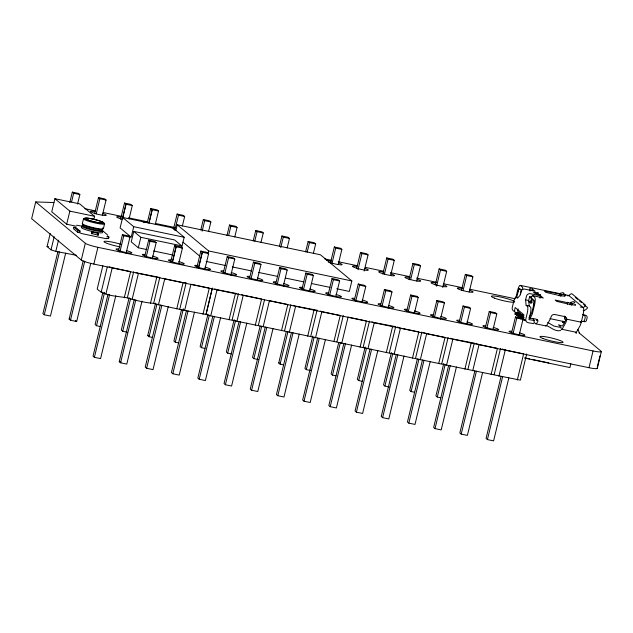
<?xml version="1.0" encoding="UTF-8"?>
<svg xmlns="http://www.w3.org/2000/svg" width="633" height="633" viewBox="0 0 633 633"><rect width="100%" height="100%" fill="white"/><g stroke="black" fill="none" stroke-linecap="round" stroke-linejoin="round"><path stroke-width="0.95" d="M564.557 316.215L564.517 318.082A2.714 0.657 -78.2 0 0 564.731 319.182L564.952 319.364A3.149 3.03 -50.2 0 1 566.211 319.934M97.909 233.403L98.542 233.609L98.162 235.183L91.405 233.419L91.73 231.805L98.542 233.609M53.916 202.544L35.701 201.927L31.65 218.694L81.269 260.028A10.864 1.345 13.6 0 0 93.85 264.08L588.999 367.718A10.864 1.345 13.6 0 0 597.18 368.105M93.921 219.113L94.602 216.312L79.671 203.873L54.913 198.691L51.748 211.786L66.679 224.224L76.197 226.218M76.451 255.305L55.799 251.388L51.012 249.845L47.071 246.561L50.244 233.466M51.012 249.845L54.185 236.75M55.799 251.388L58.513 240.16M57.912 251.641L42.909 313.636L44.27 314.767L50.458 316.065L65.69 253.113M69.772 202.592L72.304 192.123L78.5 193.413L79.861 194.553L77.55 204.071M44.27 314.767L59.502 251.823M71.592 201.824L73.665 193.255L72.304 192.123M66.679 224.224L69.844 211.129L54.913 198.691M79.679 232.596L80.059 231.029L75.976 227.627L73.911 227.2L73.531 228.766L77.614 232.169L79.9 232.786A3.26 0.404 13.6 0 0 83.675 234.004L104.31 238.317A3.26 0.404 13.6 0 0 106.724 238.396M77.614 232.169L77.994 230.594L73.911 227.2M82.322 223.71L83.493 218.891M81.269 260.028L85.32 243.27L35.701 201.927M90.733 263.368L76.664 321.548L70.469 320.251L69.116 319.119L83.184 260.938M94.594 213.796L98.511 197.607L104.698 198.904L106.059 200.036L102.372 215.267M70.469 320.251L84.775 261.12M96.184 213.97L99.872 198.738L98.511 197.607M91.967 233.886L92.355 232.319M93.85 264.08L97.901 247.321A10.864 1.345 13.6 0 1 85.32 243.27M103.416 228.616L104.58 223.797M107.578 235.935L108.939 237.074L108.559 238.641L106.494 238.214M102.847 265.733L97.189 289.115C105.102 296.434 117.311 295.959 127.336 297.882C135.834 300.485 144.68 302.653 153.534 303.365C170.847 307.773 188.468 311.23 206.034 314.411L212.364 288.221M101.13 292.399L107.246 267.142M102.95 292.137L95.108 324.563L96.509 325.734L100.164 326.501M120.587 219.232L124.503 203.043L130.904 204.388L132.305 205.559L129.085 218.883M96.509 325.734L104.587 292.351M124.503 203.043L125.912 204.214L120.096 227.92L131.197 237.169L133.737 226.701L122.636 217.443L173.078 228.007L184.179 237.256L181.639 247.732M122.612 218.504L126.07 204.222M105.917 293.934L112.247 267.743L109.066 266.722M108.029 294.195L93.027 356.189L94.388 357.321L100.576 358.618L115.807 295.666M118.513 250.858L122.43 234.669L128.618 235.967L129.979 237.098L126.062 253.287M94.388 357.321L109.62 294.369M119.866 251.989L123.783 235.8L122.43 234.669M181.236 247.756L181.695 245.849L174.621 239.962L133.777 231.409L131.237 241.885L138.311 247.78L146.856 249.568M124.274 297.779L130.612 271.589L112.247 267.743M138.311 247.78L140.843 237.304L133.777 231.409M127.336 297.882L133.674 271.692M129.156 297.621L121.307 330.046L122.715 331.217L127.28 332.175M147.252 222.816L150.709 208.534L157.103 209.871L158.511 211.042L155.283 224.367M122.715 331.217L130.556 298.792M148.89 223.03L152.11 209.697L150.709 208.534M149.048 223.038L152.276 209.705M132.115 299.425L138.453 273.234L158.345 277.127M142.006 301.15L126.782 364.102L120.587 362.804L119.233 361.672L134.228 299.678M144.712 256.341L148.628 240.152L154.816 241.45L156.177 242.581L152.26 258.77M120.587 362.804L135.818 299.852M146.302 256.523L149.989 241.292L148.628 240.152M150.48 303.262L156.81 277.072M153.629 303.444L159.872 277.175M152.616 337.444L149.079 336.709L147.718 335.577L155.56 303.144M173.426 229.296L177.113 214.057L183.309 215.355L184.662 216.486L182.359 226.005M149.079 336.709L156.921 304.275M174.787 230.428L178.474 215.188L177.113 214.057M175.863 230.507L177.248 224.794L320.425 254.767L351.853 280.949L349.321 291.425L336.74 288.79M158.408 304.979L164.746 278.789L163.148 278.275M160.22 305.114L145.226 367.116L146.627 368.279L153.028 369.625L168.251 306.673M170.704 261.785L174.621 245.596L181.022 246.933L182.423 248.104L178.735 263.344M146.627 368.279L161.858 305.335M172.342 262.007L176.029 246.767L174.621 245.596M172.5 262.007L176.188 246.775M176.773 308.825L183.103 282.635L186.165 282.737M179.827 308.928L185.936 283.671M181.536 309.584L173.917 341.06L175.278 342.192L178.815 342.928M200.78 230.016L203.32 219.54L209.507 220.838L210.868 221.969L208.566 231.496M175.278 342.192L183.356 308.809M202.141 231.148L204.681 220.672L203.32 219.54M184.607 310.463L190.944 284.272L209.309 288.118L202.971 314.308M186.426 310.605L171.424 372.6L172.833 373.771L179.226 375.108L194.458 312.156M196.91 267.268L200.827 251.079L207.22 252.417L208.629 253.588L204.712 269.777M172.833 373.771L188.064 310.819M198.54 267.49L202.228 252.251L200.827 251.079M198.477 268.447L202.394 252.258M207.98 253.833L208.668 250.977L177.248 224.794M206.034 314.411L212.277 288.15M207.964 314.11L200.123 346.544L201.484 347.675L205.021 348.419M226.986 235.5L229.518 225.024L235.705 226.321L237.066 227.453L234.764 236.979M201.484 347.675L209.325 315.25M228.576 235.682L230.879 226.155L229.518 225.024M526.696 353.958L520.366 380.148C417.005 359.465 314.071 336.851 210.718 315.875L217.056 289.685L236.948 293.577M212.83 316.128L197.836 378.123L199.197 379.254L205.385 380.552L220.616 317.6M223.314 272.799L227.231 256.61L233.427 257.9L234.78 259.039L230.863 275.22M199.197 379.254L214.421 316.31M224.905 272.973L228.592 257.742L227.231 256.61M229.083 319.72L235.421 293.53M232.145 319.823L238.475 293.633M234.17 319.602L226.321 352.027L227.682 353.159L231.219 353.902M253.184 240.983L255.724 230.507L261.912 231.805L263.273 232.936L260.962 242.463M227.682 353.159L235.531 320.733M254.775 241.165L257.077 231.646L255.724 230.507M236.924 321.358L243.262 295.168L241.664 294.654M239.037 321.611L224.035 383.606L225.395 384.737L231.583 386.035L246.815 323.091M249.521 278.283L253.437 262.094L259.625 263.391L260.986 264.523L257.299 279.754M225.395 384.737L240.627 321.793M251.111 278.465L254.798 263.225L253.437 262.094M255.281 325.204L261.619 299.013L244.227 295.374M258.343 325.307L264.452 300.05M260.139 326.035L252.527 357.51L253.88 358.642L258.304 359.568M279.39 246.466L281.922 235.998L288.11 237.288L289.471 238.419L287.168 247.946M253.88 358.642L261.73 326.217M280.751 247.606L283.283 237.13L281.922 235.998M263.122 326.842L269.46 300.651L287.825 304.497L281.487 330.687M265.235 327.095L250.241 389.089L251.602 390.229L257.789 391.518L273.021 328.574M275.719 283.766L279.636 267.577L285.823 268.875L287.184 270.006L283.267 286.195M251.602 390.229L266.825 327.277M277.08 284.897L280.997 268.709L279.636 267.577M284.549 330.79L290.879 304.6M283.624 364.869L280.087 364.125L278.726 362.994L286.338 331.518M305.589 251.95L308.121 241.482L314.316 242.771L315.677 243.911L313.367 253.429M280.087 364.125L287.928 331.7M307.179 252.132L309.482 242.613L308.121 241.482M289.328 332.325L295.658 306.135L316.318 310.059M291.441 332.578L276.439 394.581L277.8 395.712L283.988 397.002L299.219 334.058M301.925 289.249L305.842 273.06L312.029 274.358L313.39 275.49L309.474 291.678M277.8 395.712L293.032 332.76M303.516 289.431L307.195 274.192L305.842 273.06M307.685 336.17L314.023 309.98M310.748 336.273L317.086 310.083M312.773 336.052L304.932 368.477L306.285 369.609L310.708 370.534M330.41 263.154L334.327 246.965L340.514 248.263L341.875 249.394L338.188 264.626M306.285 369.609L314.134 337.183M332.001 263.328L335.688 248.096L334.327 246.965M315.527 337.808L321.865 311.618L320.274 311.112M317.639 338.069L302.645 400.064L304.006 401.195L310.194 402.493L325.417 339.541M328.123 294.733L332.04 278.544L338.228 279.841L339.589 280.973L335.901 296.212M304.006 401.195L319.23 338.244M329.714 294.915L333.401 279.675L332.04 278.544M333.892 341.654L340.23 315.463L322.83 311.824M336.946 341.757L343.284 315.566M338.742 342.493L331.13 373.961L332.491 375.1L336.028 375.836M356.608 268.637L360.525 252.448L366.721 253.746L368.074 254.877L364.157 271.066M332.491 375.1L340.332 342.667M357.969 269.769L361.886 253.58L360.525 252.448M341.733 343.292L348.063 317.101L366.428 320.947L360.09 347.137M343.846 343.553L328.844 405.547L330.204 406.679L336.392 407.976L351.624 345.025M354.33 300.216L358.246 284.027L364.434 285.325L365.795 286.456L361.878 302.645M330.204 406.679L345.436 343.727M355.683 301.348L359.599 285.159L358.246 284.027M363.152 347.24L369.49 321.05M365.178 347.019L357.329 379.444L358.689 380.583L362.226 381.319M382.815 274.121L386.731 257.932L392.919 259.229L394.28 260.361L390.593 275.592M358.689 380.583L366.539 348.15M384.405 274.303L388.092 259.063L386.731 257.932M367.931 348.775L374.269 322.593L394.921 326.509M370.044 349.036L355.05 411.031L356.403 412.162L362.598 413.46L377.822 350.508M380.528 305.699L384.445 289.51L390.632 290.808L391.993 291.94L388.076 308.129M356.403 412.162L371.634 349.21M382.118 305.881L385.806 290.65L384.445 289.51M386.296 352.621L392.626 326.43M389.35 352.723L395.688 326.533M391.376 352.502L383.535 384.935L384.896 386.067L389.311 386.992M409.013 279.604L412.93 263.415L419.125 264.713L420.478 265.844L416.791 281.076M384.896 386.067L392.737 353.633M410.603 279.786L414.291 264.547L412.93 263.415M394.137 354.266L400.467 328.076L397.279 327.047M396.25 354.52L381.248 416.514L382.609 417.645L388.797 418.943L404.028 355.991M406.726 311.183L410.643 295.002L416.838 296.291L418.191 297.423L414.512 312.662M382.609 417.645L397.841 354.694M408.317 311.365L412.004 296.133L410.643 295.002M412.494 358.104L418.832 331.914L401.433 328.274M415.557 358.207L421.887 332.016M417.353 358.943L409.733 390.419L411.094 391.55L414.631 392.286M435.219 285.087L439.136 268.898L445.323 270.196L446.684 271.328L442.768 287.517M411.094 391.55L418.943 359.117M436.58 286.219L440.497 270.03L439.136 268.898M420.336 359.75L426.674 333.559L423.485 332.531M422.448 360.003L407.446 421.997L408.807 423.129L415.003 424.426L430.226 361.475M432.932 316.666L436.849 300.485L443.037 301.775L444.398 302.906L440.481 319.095M408.807 423.129L424.039 360.185M434.523 316.848L438.21 301.617L436.849 300.485M438.701 363.587L445.031 337.405L426.674 333.559M441.755 363.69L448.093 337.508M443.78 363.469L435.939 395.902L437.3 397.033L440.837 397.777M461.417 290.571L465.334 274.382L471.522 275.679L472.883 276.811L469.195 292.05M437.3 397.033L445.141 364.608M463.008 290.753L466.695 275.513L465.334 274.382M446.534 365.233L452.872 339.043L473.531 342.959M448.647 365.486L433.652 427.481L435.013 428.612L441.201 429.91L456.433 366.958M459.131 322.157L463.047 305.968L469.243 307.258L470.596 308.398L466.679 324.579M435.013 428.612L450.237 365.668M460.721 322.332L464.408 307.1L463.047 305.968M464.899 369.079L471.237 342.888M467.961 369.181L474.291 342.991M472.74 370.716L479.078 344.526L475.889 343.497M474.853 370.97L459.851 432.964L461.212 434.096L467.399 435.393L482.631 372.449M485.337 327.641L489.254 311.452L495.441 312.749L496.802 313.881L493.115 329.113M461.212 434.096L476.443 371.152M486.927 327.815L490.615 312.583L489.254 311.452M491.097 374.562L497.435 348.372L480.043 344.732M494.159 374.665L500.497 348.474M515.8 297.914L517.565 290.618A6.544 1.583 -78.2 0 1 520.334 285.372L560.893 293.862M516.702 297.573L518.245 291.188A2.761 0.665 -78.2 0 1 519.147 288.695L521.647 290.476M498.939 376.2L505.276 350.009L502.088 348.989M524.955 320.44A3.26 3.133 -50.2 0 1 523.396 316.927L523.902 314.83L515.183 307.559L514.676 309.656A3.26 3.133 -50.2 0 0 515.887 312.963L515.539 314.53L514.969 314.055L515.357 312.488L518.997 313.248M520.373 294.535L521.442 290.136L519.796 288.767A3.798 0.918 -78.2 0 0 518.118 291.773M501.051 376.453L486.057 438.447L487.418 439.587L493.605 440.877L508.837 377.933M511.535 333.124L515.452 316.935L521.639 318.233L523 319.364L519.084 335.553M520.468 314.474L516.829 313.715L516.449 315.281L518.933 316.16M517.77 310.305L518.111 308.904M518.087 310.51L517.62 312.441L518.451 313.137L518.751 311.879L519.321 312.346L519.013 313.604L519.922 314.364L520.223 313.106L520.793 313.572L520.484 314.83L521.394 315.59L521.695 314.332L522.265 314.799L521.956 316.057L522.866 316.816L523.167 315.558L523.736 316.033L523.436 317.283M517.011 315.756L517.39 314.182L516.829 313.715M487.418 439.587L502.642 376.635M513.126 333.306L516.813 318.067L515.452 316.935M522.85 315.891L518.3 314.941L517.921 316.508L520.405 317.386M518.482 316.983L518.862 315.408L518.3 314.941M519.772 316.168L519.392 317.742L519.954 318.209L520.334 316.642L519.772 316.168L523.412 316.927M520.864 318.969L521.244 317.394L523.974 317.964M533.904 323.661L528.167 322.743A3.26 3.133 -50.2 0 1 525.833 318.953L527.226 313.193A5.974 1.448 -78.2 0 0 527.376 306.388L526.134 305.359L525.58 299.86L526.466 296.197A3.292 3.165 -50.2 0 1 530.319 293.696L540.637 295.856L543.264 298.048L539.917 297.186A2.176 0.522 -78.2 0 0 539.633 297.265M533.73 304.782A3.798 0.918 -78.2 0 0 533.825 300.453L532.179 299.085L531.111 303.484L528.484 301.292L529.56 296.845L531.435 297.233M532.147 290.674L532.527 289.099L529.686 288.664A2.176 0.522 -78.2 0 1 529.861 289.265L529.956 291.085M517.303 380.045L523.641 353.855L505.276 350.009M534.315 320.464L533.888 322.229L535.716 323.756A5.974 1.448 -78.2 0 0 537.006 322.798C540.914 318.423 532.369 318.818 530.169 318.122L529.212 317.315M540.068 298.214L540.637 295.856M559.192 295.833L559.572 294.258L558.717 293.775L544.412 291.085L545.994 292.406L560.442 295.785L564.897 296.157L564.185 295.508M567.382 304.259L567.651 302.36L570.919 303.349L572.501 304.671L570.642 302.408L571.662 302.076A2.176 0.498 -16.3 0 1 574.155 301.775L574.835 302.345A2.176 0.498 -16.3 0 1 573.253 303.397L572.232 303.729M569.961 304.797L570.341 303.223M570.839 363.753L569.914 367.559L524.678 358.088M588.999 367.718L593.058 350.959A10.864 1.345 13.6 0 0 601.105 351.228L579.14 332.926M597.275 367.061L599.981 355.881M597.283 368.406L601.342 351.639M529.093 317.489L531.491 313.193A2.714 0.657 -78.2 0 0 532.116 311.507L533.88 304.212A2.761 0.665 -78.2 0 0 534.284 301.308L532.076 298.934M530.169 318.122L531.443 315.843A5.974 1.448 -78.2 0 0 532.282 313.873L532.393 313.533A5.974 1.448 -78.2 0 0 532.788 312.077L534.561 304.782A6.544 1.583 -78.2 0 0 534.83 297.455L532.693 295.674A2.176 0.522 -78.2 0 0 532.345 295.84L531.008 297.645A3.434 1.551 4.6 0 0 531.443 298.911M531.997 298.926L530.77 300.54A3.434 1.551 4.6 0 0 532.044 302.265M559.881 293.443L560.901 293.103A2.176 0.498 -16.3 0 1 563.394 292.81L564.074 293.38A2.176 0.498 -16.3 0 1 562.484 294.424L561.471 294.764L559.881 293.443L560.672 296.141M76.696 225.206L82.48 226.266M47.071 246.561L48.599 246.617M546.121 325.441C550.837 327.095 555.07 331.953 560.696 330.537M563.789 294.472L568.814 295.524L583.317 307.606A6.544 1.583 -78.2 0 1 583.04 314.925L581.276 322.221A5.974 1.448 -78.2 0 1 579.923 325.995L577.027 331.178A5.974 1.448 -78.2 0 1 575.737 332.127L576.244 333.512M559.572 294.258L561.74 295.706L561.471 294.764M73.665 193.255L79.861 194.553M99.872 198.738L106.059 200.036M125.912 204.214L132.305 205.559M152.11 209.697L158.511 211.042M178.474 215.188L184.662 216.486M204.681 220.672L210.868 221.969M230.879 226.155L237.066 227.453M257.077 231.646L263.273 232.936M283.283 237.13L289.471 238.419M309.482 242.613L315.677 243.911M335.688 248.096L341.875 249.394M361.886 253.58L368.074 254.877M388.092 259.063L394.28 260.361M414.291 264.547L420.478 265.844M440.497 270.03L446.684 271.328M466.695 275.513L472.883 276.811M567.761 302.685L555.173 300.05L556.763 301.371L571.203 304.75L575.658 305.122L574.946 304.473M532.622 295.643L539.87 297.162M580.224 306.958L583.317 307.606L584.267 306.831A2.176 0.578 -38.3 0 0 585.501 305.082L571.908 293.752A2.176 0.578 -38.3 0 0 569.771 294.749L568.814 295.524A6.544 1.583 -78.2 0 0 567.936 296.007M529.552 296.893L531.404 297.281M525.58 299.86L528.674 300.509L529.235 306.008L530.47 307.037A5.974 1.448 -78.2 0 1 530.327 313.841L528.927 319.602L534.711 320.599L533.136 319.246M528.484 301.292L532.203 302.068M84.846 208.684L95.48 210.908M103.219 212.53L121.591 216.375M128.364 217.792L147.703 221.835M155.441 223.457L174.779 227.508M324.682 258.881L331.455 260.298M338.22 261.714L357.566 265.765M365.296 267.379L383.677 271.225M390.442 272.649L409.788 276.692M416.554 278.109L436.865 282.358M443.638 283.782L462.011 287.627M469.749 289.241L515.199 298.76M526.134 305.359L529.235 306.008M69.844 211.129L94.602 216.312M133.737 226.701L184.179 237.256M564.438 316.223A3.26 3.133 -50.2 0 1 565.957 318.082L566.258 318.652M545.717 325.845A5.974 1.448 -78.2 0 0 547.007 324.895L549.903 319.712A5.974 1.448 -78.2 0 0 550.963 317.046L551.786 315.543A3.26 3.133 -50.2 0 1 554.848 314.53L564.343 316.516A3.26 3.133 -50.2 0 1 566.638 318.652L566.717 319.174L581.276 322.221L580.596 321.659M549.919 318.605L562.642 321.303M519.558 313.723L515.357 312.488M517.39 314.182L522.375 315.226M514.969 314.055L516.892 314.459M518.862 315.408L522.51 316.176M208.668 250.977L351.853 280.949M140.843 237.304L181.695 245.849M520.334 316.642L523.982 317.402M523.633 318.249L521.244 317.394M123.783 235.8L129.979 237.098M149.989 241.292L156.177 242.581M176.029 246.767L182.423 248.104M202.228 252.251L208.629 253.588M228.592 257.742L234.78 259.039M254.798 263.225L260.986 264.523M280.997 268.709L287.184 270.006M307.195 274.192L313.39 275.49M333.401 279.675L339.589 280.973M359.599 285.159L365.795 286.456M385.806 290.65L391.993 291.94M412.004 296.133L418.191 297.423M438.21 301.617L444.398 302.906M464.408 307.1L470.596 308.398M490.615 312.583L496.802 313.881M516.813 318.067L524.702 319.768M522.391 319.641L525.263 320.243M535.89 323.843L545.891 325.932M561.574 329.215L575.911 332.214M77.994 230.594L80.059 231.029M106.874 236.639L108.939 237.074M206.136 261.453L225.483 265.504M232.256 266.92L251.61 270.971M258.375 272.388L277.729 276.439M285.467 278.061L303.848 281.907M311.586 283.529L329.967 287.374M153.51 250.961L172.508 254.933M97.901 247.321L593.058 350.959M164.746 278.789L182.138 282.429M524.931 357.914L529.726 358.911M531.641 359.315L548.898 362.931M69.116 319.119L70.88 319.491M147.718 335.577L149.483 335.941M278.726 362.994L280.498 363.366M119.233 361.672L120.998 362.044M582.582 314.403L585.921 315.384A2.176 1.741 -86 0 1 587.076 318.043L586.569 320.14A2.176 1.741 -86 0 1 584.401 321.667L583.254 321.271M564.399 322.798L563.789 322.656M562.634 321.271L563.235 321.429M547.711 322.474L554.136 326.137L561.17 327.538L558.559 324.848L562.159 325.987A2.714 0.657 -78.2 0 0 562.745 325.552L565.641 320.369A2.714 0.657 -78.2 0 0 565.918 319.768L565.957 319.618A2.754 0.617 -85.8 0 0 566.076 318.977L566.044 318.613M562.911 321.366L563.52 321.509M563.821 322.64L562.959 322.411M563.56 322.569C560.751 321.96 565.459 322.229 563.979 321.722M450.482 338.275L452.073 338.79M371.88 321.817L373.47 322.332M293.269 305.367L294.867 305.881M214.666 288.917L216.257 289.431M136.063 272.459L137.654 272.973M205.939 314.332L210.718 315.875M581.521 321.216L582.455 321.532A2.176 1.741 -86 0 0 584.623 319.997L585.129 317.908A2.176 1.741 -86 0 0 583.974 315.242L582.36 314.364M579.353 333.108L578.388 330.45A3.149 3.03 -50.2 0 0 577.533 329.374M562.903 322.355L562.381 322.055L564.09 321.778M575.357 297.478L577.628 299.369M579.14 300.628L581.403 302.511M583.666 304.402L587.448 307.551A2.176 0.578 -38.3 0 1 586.213 309.292A6.441 6.195 -50.2 0 1 583.215 310.668M532.527 289.099L535.154 291.291L524.844 289.131A3.292 3.165 -50.2 0 0 520.983 291.623L520.097 295.294L517.517 298.175L516.275 297.138A5.974 1.448 -78.2 0 0 513.632 301.862L512.239 307.63A3.26 3.133 -50.2 0 0 514.574 311.42M520.334 285.372L522.47 287.153A2.176 0.522 -78.2 0 1 522.636 287.746L522.716 289.273M560.957 328.756L561.4 329.128A5.974 1.448 -78.2 0 0 562.69 328.179L565.586 322.988A5.974 1.448 -78.2 0 0 566.638 320.33L566.717 319.174M182.945 242.13L199.403 255.843M102.91 230.966L107.586 234.946M97.593 234.708L98.162 235.183M75.303 320.417L76.664 321.548M537.006 319.372L536.895 320.433A2.714 0.657 -78.2 0 1 536.475 320.607M570.642 302.408L571.433 305.106M102.38 232.319A10.864 1.345 13.6 0 1 91.192 231.243A10.864 1.345 13.6 0 1 81.807 227.239M102.024 230.475A10.856 1.345 13.6 0 1 91.785 229.937A10.856 1.345 13.6 0 1 82.907 225.815M102.633 227.959A10.856 1.345 13.6 0 1 94.23 227.856A10.856 1.345 13.6 0 1 82.409 223.489M102.277 228.901A10.096 1.25 13.6 0 1 92.244 228.07A10.096 1.25 13.6 0 1 83.334 224.28M102.166 230.428A10.096 1.25 13.6 0 1 90.297 228.687A10.096 1.25 13.6 0 1 83.081 225.332M104.342 223.496A10.856 1.345 13.6 0 1 92.64 222.381A10.856 1.345 13.6 0 1 84.68 218.48M362.195 299.963A8.15 1.005 13.6 0 1 366.816 302.527A8.15 1.005 13.6 0 1 354.963 300.05A8.15 1.005 13.6 0 1 354.456 298.341M335.988 294.48A8.15 1.005 13.6 0 1 340.609 297.043A8.15 1.005 13.6 0 1 328.756 294.567A8.15 1.005 13.6 0 1 328.25 292.857M309.79 288.996A8.15 1.005 13.6 0 1 314.411 291.56A8.15 1.005 13.6 0 1 302.558 289.083A8.15 1.005 13.6 0 1 302.052 287.374M283.584 283.513A8.15 1.005 13.6 0 1 288.205 286.076A8.15 1.005 13.6 0 1 276.352 283.6A8.15 1.005 13.6 0 1 275.846 281.891M257.386 278.029A8.15 1.005 13.6 0 1 262.007 280.593A8.15 1.005 13.6 0 1 250.154 278.116A8.15 1.005 13.6 0 1 249.647 276.407M231.18 272.546A8.15 1.005 13.6 0 1 235.808 275.11A8.15 1.005 13.6 0 1 223.947 272.625A8.15 1.005 13.6 0 1 223.449 270.924M204.981 267.055A8.15 1.005 13.6 0 1 209.602 269.626A8.15 1.005 13.6 0 1 197.749 267.142A8.15 1.005 13.6 0 1 197.243 265.441M178.775 261.571A8.15 1.005 13.6 0 1 183.404 264.143A8.15 1.005 13.6 0 1 171.551 261.658A8.15 1.005 13.6 0 1 171.045 259.957M152.577 256.088A8.15 1.005 13.6 0 1 157.198 258.66A8.15 1.005 13.6 0 1 145.345 256.175A8.15 1.005 13.6 0 1 144.838 254.474M126.378 250.605A8.15 1.005 13.6 0 1 130.999 253.176A8.15 1.005 13.6 0 1 119.146 250.692A8.15 1.005 13.6 0 1 118.64 248.983M171.654 227.769A8.15 1.005 13.6 0 1 174.312 228.196M143.24 222.215A8.15 1.005 13.6 0 1 148.114 222.713M122.193 219.255A8.15 1.005 13.6 0 1 116.694 217.048A8.15 1.005 13.6 0 1 120.943 217.048M102.657 213.495A8.15 1.005 13.6 0 1 104.216 215.442A8.15 1.005 13.6 0 1 92.094 212.482A8.15 1.005 13.6 0 1 94.744 211.564M519.4 332.871A8.15 1.005 13.6 0 1 524.021 335.435A8.15 1.005 13.6 0 1 512.168 332.958A8.15 1.005 13.6 0 1 511.662 331.249M120.033 246.838A11.948 1.48 13.6 0 1 104.018 241.553A11.948 1.48 13.6 0 1 120.99 244.314M493.202 327.388A8.15 1.005 13.6 0 1 497.823 329.951A8.15 1.005 13.6 0 1 485.97 327.467A8.15 1.005 13.6 0 1 485.464 325.766M466.996 321.904A8.15 1.005 13.6 0 1 471.625 324.468A8.15 1.005 13.6 0 1 459.764 321.983A8.15 1.005 13.6 0 1 459.265 320.282M440.797 316.413A8.15 1.005 13.6 0 1 445.418 318.985A8.15 1.005 13.6 0 1 433.565 316.5A8.15 1.005 13.6 0 1 433.059 314.799M414.591 310.93A8.15 1.005 13.6 0 1 419.22 313.501A8.15 1.005 13.6 0 1 407.367 311.017A8.15 1.005 13.6 0 1 406.861 309.315M388.393 305.446A8.15 1.005 13.6 0 1 393.014 308.018A8.15 1.005 13.6 0 1 381.161 305.533A8.15 1.005 13.6 0 1 380.655 303.832M469.48 290.278A8.15 1.005 13.6 0 1 470.802 292.193A8.15 1.005 13.6 0 1 458.521 289.091A8.15 1.005 13.6 0 1 462.533 288.521M443.282 284.795A8.15 1.005 13.6 0 1 444.841 286.733A8.15 1.005 13.6 0 1 432.719 283.782A8.15 1.005 13.6 0 1 435.369 282.864M364.671 268.337A8.15 1.005 13.6 0 1 366.238 270.283A8.15 1.005 13.6 0 1 354.108 267.324A8.15 1.005 13.6 0 1 356.759 266.406M338.473 262.853A8.15 1.005 13.6 0 1 340.261 264.823A8.15 1.005 13.6 0 1 328.353 262.015M326.652 260.598A8.15 1.005 13.6 0 1 331.526 261.097M417.076 279.311A8.15 1.005 13.6 0 1 418.397 281.226A8.15 1.005 13.6 0 1 406.117 278.124A8.15 1.005 13.6 0 1 410.129 277.555M390.877 273.82A8.15 1.005 13.6 0 1 392.191 275.743A8.15 1.005 13.6 0 1 379.911 272.641A8.15 1.005 13.6 0 1 383.93 272.071M539.822 294.63A2.176 2.089 -50.2 0 1 540.376 294.669C536.705 294.749 528.239 290.563 538.517 293.126A2.176 2.089 -50.2 0 0 536.293 294.021M525.73 320.717A3.26 3.133 -50.2 0 1 525.335 320.607M565.633 295.714A3.26 3.133 -50.2 0 1 565.72 294.875M88.739 220.237A9.234 1.139 13.6 0 0 103.108 222.879A9.234 1.139 13.6 0 0 90.796 218.709A9.234 1.139 13.6 0 0 88.739 220.237M88.224 220.197A10.096 1.25 13.6 0 0 103.939 223.093A10.096 1.25 13.6 0 0 90.472 218.535A10.096 1.25 13.6 0 0 88.224 220.197M542.924 338.481A11.948 1.48 13.6 0 0 562.579 342.595A11.948 1.48 13.6 0 0 549.009 337.429A11.948 1.48 13.6 0 0 542.924 338.481M494.436 298.088A11.948 1.48 13.6 0 0 514.091 302.202A11.948 1.48 13.6 0 0 500.521 297.027A11.948 1.48 13.6 0 0 494.436 298.088"/></g></svg>
